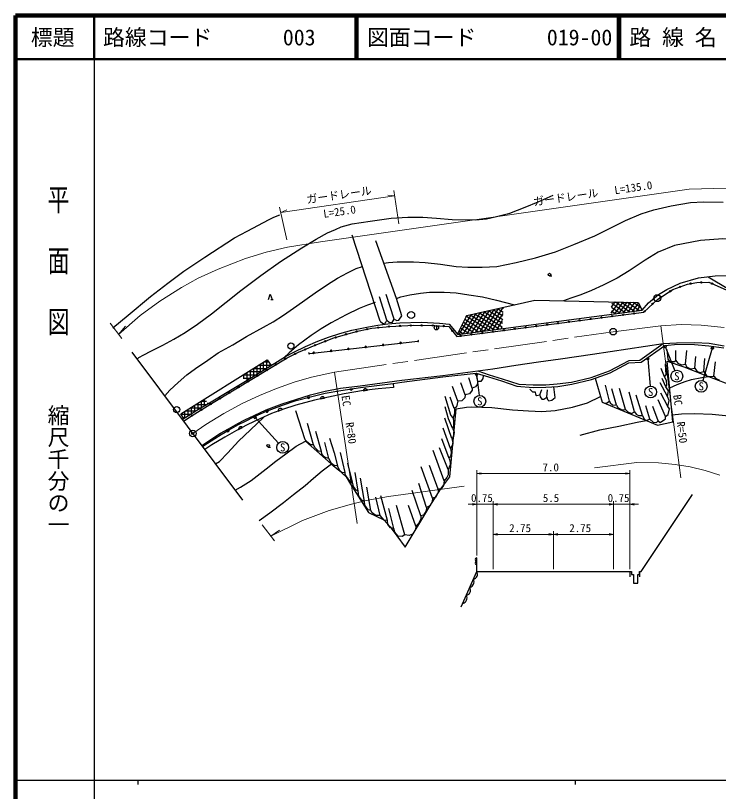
# Model space of a CAD drawing. Units: millimetres, scale not verified, with parts at other scales. Extents: x 40000 to 680000, y 20000 to 380000.
# Drawn here: x 40000 to 200770, y 202409 to 380000 of the extents above; entities that cross this region are included whole.
import ezdxf
from ezdxf.enums import TextEntityAlignment as Align

# ---------------------------------------------------------------- set-up
doc = ezdxf.new("R2010")
doc.units = ezdxf.units.MM
doc.header["$LTSCALE"] = 1000
doc.header["$PDMODE"] = 32
doc.header["$PDSIZE"] = 500
doc.linetypes.add('CHAIN', pattern=[18.5, 12, -1.5, 3.5, -1.5])
for name, color, linetype, lineweight in [('M-BGD', 7, 'Continuous', 25), ('M-BGD-EXST', 7, 'Continuous', 25), ('M-BMK', 2, 'CHAIN', 13), ('M-BMK-OTRS', 5, 'Continuous', 25), ('M-BMK-SRVR', 3, 'Continuous', 25), ('M-STR-HTXT', 7, 'Continuous', 13), ('M-STR-STRC', 7, 'Continuous', 25), ('M-TTL', 2, 'Continuous', 140), ('M-TTL-BAND', 7, 'Continuous', 25), ('M-TTL-LINE', 7, 'Continuous', 50)]:
    doc.layers.add(name, color=color, linetype=linetype, lineweight=lineweight)
doc.layers.add('M-OTRS', color=6, linetype='Continuous')
doc.layers.add('M-TTL-TXT', color=7, linetype='Continuous')
doc.styles.add('@ＭＳ ゴシック', font='')
doc.styles.add('ＭＳ ゴシック', font='')
doc.styles.get('@ＭＳ ゴシック').set_extended_font_data('@MS Gothic')
doc.styles.get('ＭＳ ゴシック').set_extended_font_data('MS Gothic')
pattern_1 = [(90, (-0, 0), (-750, 0), []), (180, (-0, 0), (-0, -750), [])]

# ---------------------------------------------------------------- blocks, each defined once
blk = doc.blocks.new('open_arrow')
at = {"color": 0, "linetype": 'Continuous', "lineweight": -2}
blk.add_lwpolyline([(7.5, 1.25), (0, 0), (7.5, -1.25)], dxfattribs=at)

msp = doc.modelspace()

# ---------------------------------------------------------------- hatches: boundary and pattern name
at = {"layer": 'M-BGD'}
h = msp.add_hatch(dxfattribs=at)
h.set_pattern_fill('USER', color=256, style=0, pattern_type=2)
h.set_pattern_definition([(55, (-0, 0), (-614.364, 430.1823), []), (145, (-0, 0), (-430.1823, -614.364), [])])
h.paths.add_polyline_path([(182398, 314337), (176376, 314467), (176254, 311623), (183355, 312556)])
h = msp.add_hatch(dxfattribs=at)
h.set_pattern_fill('USER', color=256, style=0, pattern_type=2)
h.set_pattern_definition([(58, (-0, 0), (-636.036, 397.4395), []), (148, (-0, 0), (-397.4395, -636.036), [])])
h.paths.add_polyline_path([(151582, 313230), (143211, 311343), (141050, 307096), (141125, 307008), (151291, 308343)])
h = msp.add_hatch(dxfattribs=at)
h.set_pattern_fill('USER', color=256, style=0, pattern_type=2)
h.set_pattern_definition(pattern_1)
h.paths.add_polyline_path([(97076, 299052), (98437, 299886), (97590, 301183), (91753, 297548), (92639, 296335)])
h = msp.add_hatch(dxfattribs=at)
h.set_pattern_fill('USER', color=256, style=0, pattern_type=2)
h.set_pattern_definition(pattern_1)
h.paths.add_polyline_path([(84110, 291227), (83277, 292271), (77784, 288850), (78503, 287809), (79549, 288492), (81500, 289665)])

# ---------------------------------------------------------------- linework, layer by layer
for p, q in [((123420, 310035), (116977, 329753)), ((162125, 320402), (162625, 320402)), ((126566, 310492), (124739, 316151)), ((98412, 315036), (98914, 315036)), ((124890, 310263), (123234, 315609)), ((136258, 309045), (136258, 308045)), ((191012, 301074), (191002, 303308)), ((193241, 300224), (193504, 303368)), ((195358, 299278), (195576, 301929)), ((197419, 298498), (197628, 301495)), ((199748, 297451), (200090, 300728)), ((188425, 297337), (187677, 299191)), ((144424, 294743), (143667, 297092)), ((145768, 296257), (145375, 298184)), ((188716, 295045), (187884, 296940)), ((141148, 291728), (139968, 295081)), ((142848, 293168), (141869, 295908)), ((175841, 291772), (174896, 295401)), ((189146, 292827), (187430, 295959)), ((117108, 294580), (116488, 294494)), ((119504, 294135), (120487, 294253)), ((159921, 293164), (160335, 294405)), ((161546, 292643), (161700, 294344)), ((177423, 290855), (176390, 294589)), ((179485, 289818), (178171, 294642)), ((181530, 289292), (180320, 293768)), ((183377, 288426), (181968, 293139)), ((189190, 290490), (187594, 293552)), ((107291, 292721), (106687, 292556)), ((109687, 292242), (110653, 292462)), ((140355, 290045), (139400, 292662)), ((188667, 288219), (186994, 292018)), ((97793, 289612), (97222, 289356)), ((100085, 289481), (101009, 289840)), ((185107, 287613), (184137, 290699)), ((186955, 287221), (185765, 290523)), ((139759, 283223), (138193, 287824)), ((108140, 281711), (106804, 286609)), ((88854, 285145), (88307, 284841)), ((91033, 285252), (91903, 285725)), ((109942, 280216), (108712, 284767)), ((139456, 280910), (137807, 285545)), ((139184, 278621), (137493, 283099)), ((97778, 281240), (98278, 281240)), ((111676, 278586), (110739, 282292)), ((138913, 276130), (137003, 281039)), ((115360, 275405), (114319, 279985)), ((138030, 273543), (135536, 280445)), ((117039, 273224), (116004, 277569)), ((118400, 271159), (117658, 275376)), ((135330, 269504), (132805, 276693)), ((136690, 271562), (134698, 277003)), ((119823, 268771), (118883, 274112)), ((121266, 266739), (120324, 272080)), ((134031, 267368), (132220, 272875)), ((125097, 264431), (123581, 270104)), ((132663, 265515), (130733, 271262)), ((123395, 265576), (122395, 269765)), ((126542, 262634), (125377, 267191)), ((129066, 261154), (127140, 267869)), ((131521, 263137), (129878, 267860)), ((145505, 252790), (145505, 255890)), ((180505, 252790), (180505, 251540)), ((182705, 252790), (182705, 251540))]:
    msp.add_line(p, q, dxfattribs=at)
for points in [[(67786, 301387), (68164, 301705), (69377, 302318), (70938, 303155), (73702, 304583), (76169, 305946), (78772, 307430), (81583, 309383), (84800, 311753), (88152, 314423), (91505, 317038), (96066, 320483), (100591, 323670), (105449, 326864), (108747, 328825), (111363, 330242), (113217, 331032), (114498, 331604), (116963, 332293), (121106, 332946), (125904, 333628), (129719, 333873), (133118, 333838), (136278, 333592), (139835, 333291), (145179, 333277), (147724, 333455), (149996, 333975), (153073, 334771), (156575, 336102), (159550, 337355), (162929, 338906)], [(124241, 323312), (125291, 323490), (127274, 323619), (131028, 323619), (133654, 323447), (137214, 323076), (140810, 322563), (143479, 322377), (146741, 322377), (150095, 322591), (154533, 323475), (158894, 324506), (163518, 325932), (167723, 327576), (172504, 329602), (179544, 333065), (183097, 334583), (185991, 335528), (189945, 336445), (194402, 337190), (197382, 337391), (201823, 337247)], [(62280, 308505), (65738, 311432), (70870, 315698), (74859, 318736), (78519, 321479), (83289, 324713), (90073, 329099), (92974, 330660), (98023, 333336), (99073, 333819), (100427, 334391)], [(206374, 328709), (201735, 328916), (196623, 328532), (190743, 327380), (187013, 325837), (183969, 324036), (180364, 321555), (177569, 319871), (174410, 318256), (171765, 317082), (169259, 316089), (167034, 315288), (165343, 314705)], [(123420, 310035), (124035, 309481), (124589, 309637), (124890, 310263), (125493, 309794), (126108, 309733), (126566, 310492), (127192, 310203), (127686, 310288), (128337, 311263), (127103, 315260), (122426, 328416)], [(74110, 292932), (75293, 294246), (77177, 296036), (79193, 297760), (81145, 299182), (83974, 301108), (86318, 302786), (89701, 304649), (92843, 306566), (96713, 308704), (98950, 309902), (101321, 311446), (104304, 313522), (108547, 316540), (111317, 318403), (113608, 319920), (115952, 321145), (117923, 322077), (119335, 322538)], [(78126, 287563), (79549, 288492), (81500, 289665), (84773, 291624), (88016, 293596), (92245, 296094), (97076, 299052), (101775, 301932), (103683, 302975), (106310, 304222), (109150, 305453), (111569, 306361), (114152, 307214), (116883, 307993), (120736, 308748), (122898, 309153), (125186, 309426), (127879, 309689), (132821, 309842), (136952, 309591), (139141, 309328), (141125, 307008), (183355, 312556), (184788, 314273), (187073, 316141), (188942, 317305), (192006, 318763), (196182, 319994), (200050, 320455), (204962, 320542)], [(198433, 320175), (203143, 317402), (209245, 313865), (216403, 309134), (220521, 306315), (224007, 303962), (226292, 302275), (239750, 290935), (239946, 290768)], [(78407, 287187), (80374, 288482), (84448, 290974), (90417, 294587), (102106, 301684), (104720, 302925), (108520, 304551), (112828, 306219), (116321, 307262), (118563, 307861), (121525, 308409), (125641, 308856), (131068, 309096), (135937, 309045), (139104, 308857), (140902, 306564), (183667, 312117), (186871, 315112), (190313, 317266), (193685, 318517), (195855, 318900), (198533, 318970), (202553, 317245)], [(97888, 315036), (98276, 316225), (98664, 315036)], [(127103, 315260), (128109, 315581), (130144, 316048), (132633, 316488), (134695, 316722), (138006, 316722), (140742, 316566), (143685, 316100), (146778, 315580), (149967, 314881), (154100, 313798)], [(141050, 307096), (143211, 311343), (158757, 314848), (182398, 314337), (183355, 312556)], [(122277, 314292), (120478, 313744), (118596, 312922), (115600, 311480), (112217, 309646), (109930, 308289), (107649, 306748), (104755, 304605), (102548, 302768), (101442, 301728)], [(82584, 281602), (83723, 282371), (85392, 283437), (86881, 284392), (88719, 285413), (90847, 286640), (92465, 287449), (94562, 288490), (97321, 289729), (100946, 291098), (104085, 292155), (107466, 293213), (110788, 294047), (114326, 294723), (118834, 295243), (128348, 296511), (137697, 297576), (145737, 298648), (148320, 297754), (151307, 296818), (155090, 295599), (158383, 295457), (161264, 295510), (163845, 295686), (167186, 296110), (171645, 297172), (175868, 298644), (180322, 301039), (182749, 301084), (188108, 304927), (191183, 305123), (195357, 305195), (198629, 304998), (202081, 304391)], [(126400, 295817), (128362, 296075), (137733, 297278), (145375, 298184), (148179, 297337), (151122, 296392), (154676, 295205), (158408, 294882), (161264, 294944), (164021, 295089), (167251, 295608), (171769, 296688), (175979, 298235), (180247, 300528), (183092, 300634), (188487, 304511), (191485, 304766), (195313, 304678), (198584, 304395), (201990, 303937)], [(145737, 298648), (149149, 299161), (154461, 299957), (159574, 300720), (164646, 301436), (171950, 302498), (188108, 304927)], [(188965, 303552), (189160, 301380), (189605, 300851), (190734, 300809), (191012, 301074), (191444, 300447), (192280, 300016), (193241, 300224), (193436, 299598), (194397, 299166), (195358, 299278), (195817, 298624), (196542, 298331), (197419, 298498), (198058, 297539), (198843, 297395), (199748, 297451), (200196, 296911), (200902, 296604)], [(78503, 287809), (77784, 288850), (97590, 301183), (98437, 299886)], [(172604, 296995), (174167, 291540), (186813, 286226), (190358, 287019), (189059, 300882), (192862, 299563), (197482, 297761), (205474, 294683), (212761, 291749), (215795, 290592), (240742, 267736), (256952, 266542)], [(174167, 291540), (174800, 291274), (175266, 291380), (175841, 291772), (176037, 291342), (176524, 290900), (177423, 290855), (177783, 290280), (178644, 289787), (179485, 289818), (180024, 289286), (180874, 288933), (181530, 289292), (181966, 288755), (182510, 288432), (183377, 288426), (183716, 287803), (184152, 287344), (185107, 287613), (185803, 286917), (186588, 286892), (186955, 287221), (187435, 286879), (188637, 287705), (188667, 288219), (189283, 288650), (189554, 289974), (189190, 290490), (189525, 291904), (189146, 292827), (189349, 294122), (188716, 295045), (188944, 295415), (188893, 296477), (188425, 297337), (188830, 297754), (188692, 300296)], [(146958, 297430), (146866, 296952), (146387, 296272), (145768, 296257), (145583, 295562), (145197, 294990), (144424, 294743), (144440, 294234), (143853, 293415), (142848, 293168), (142755, 292501), (142075, 291821), (141148, 291728), (141009, 291095), (140854, 290416), (140375, 290060), (140405, 288945), (140081, 287910), (140189, 286999), (140204, 285918), (139911, 285563), (140299, 284612), (140131, 283649), (139759, 283223), (139968, 282626), (140050, 281927), (139456, 280910), (139650, 280086), (139541, 279366), (139184, 278621), (139378, 277859), (139401, 277130), (138913, 276130), (138956, 274889), (138668, 274259), (138030, 273543), (137888, 272472), (137251, 271623), (136690, 271562), (136666, 270864), (136098, 269789), (135330, 269504), (135274, 268711), (134758, 267821), (134031, 267368), (133905, 266647), (133343, 265663), (132663, 265515), (132669, 264785), (132185, 263762), (131521, 263137), (131465, 262393), (130785, 261330), (130050, 260979), (129034, 261135), (128446, 260776), (127476, 260862), (126715, 261779), (126542, 262634), (125787, 262780), (125161, 263513), (125097, 264431), (124289, 264503), (123395, 265576), (122427, 265555), (121572, 266198), (121266, 266739), (120629, 266874), (119868, 267925), (119823, 268771), (119184, 269094), (118535, 270027), (118400, 271159), (117894, 271381), (117262, 272226), (117039, 273224), (116525, 273382), (115710, 274521), (115375, 274951), (115360, 275405), (114768, 275347), (114088, 275933), (113601, 276972), (112862, 277005), (112286, 277448), (111676, 278586), (111071, 278743), (110533, 279090), (110059, 279718), (109942, 280216), (109285, 280291), (108497, 281021), (108140, 281711), (107490, 281728), (106822, 282290), (106246, 282923), (104114, 289535)], [(189627, 294814), (191339, 295579), (193181, 296262), (194603, 296718), (196961, 297161), (198435, 297394)], [(82764, 281362), (83888, 282120), (85554, 283184), (87035, 284134), (88867, 285152), (90989, 286375), (92599, 287180), (94690, 288219), (97436, 289452), (101047, 290816), (104178, 291870), (107736, 292843), (110839, 293583), (114392, 294204), (118906, 294829), (126400, 295817)], [(126400, 295817), (126458, 294891), (122967, 294551), (119570, 294142), (115173, 293402), (111602, 292679), (108362, 291940), (104107, 290836), (101024, 289846), (98550, 288883), (95875, 287688), (92997, 286320), (90556, 284992), (87834, 283514), (84908, 281722), (83277, 280676)], [(157621, 294497), (158265, 293838), (158878, 293869), (158940, 293271), (159216, 293011), (159921, 293164), (159967, 292735), (160350, 292199), (160841, 292183), (161546, 292643), (161700, 292137), (162006, 291831), (162650, 291969), (163386, 292612), (163147, 295043)], [(90243, 271362), (91438, 272026), (93885, 273610), (97332, 276248), (99555, 278004), (101829, 279658), (104210, 281403), (106295, 282557), (112206, 277422), (113935, 275952), (115648, 274397), (116634, 272772), (118000, 270628), (120704, 266233), (124236, 264563), (125654, 262955), (127210, 260916), (129126, 258312), (134786, 267702), (137280, 271669), (139353, 274408), (140800, 290017), (143163, 290370), (144256, 290440), (148953, 290264), (153643, 289771), (157345, 289524), (160350, 289383), (163418, 289630), (167402, 290335), (170788, 291357), (173802, 292771)], [(140081, 287910), (139591, 288523), (138298, 292819)], [(139911, 285563), (139032, 287719), (138263, 290444)], [(85722, 277407), (86619, 277959), (88533, 279925), (91014, 282561), (93715, 285210), (96764, 288085)], [(190208, 288614), (192292, 288843), (195267, 288883), (199356, 288732), (202391, 288420), (204284, 288107), (206431, 287560), (209954, 286225), (213234, 284747), (217351, 282498), (221785, 279706), (228108, 275284), (232967, 272006), (237098, 269253), (241610, 266450), (244630, 264523), (247337, 262704), (250091, 260858), (253954, 258166), (262638, 252063), (268332, 248050), (271187, 246238), (272859, 245350), (274706, 244484)], [(169169, 283983), (173621, 285169), (177974, 286039), (182208, 286929), (184266, 287296)], [(111798, 283239), (112866, 279937), (113601, 276972)], [(95712, 264425), (98183, 266215), (101281, 268541), (103590, 270349), (106208, 272409), (108156, 274086), (110159, 275817), (112249, 277385)], [(141944, 244646), (145505, 252790), (180905, 252790), (180905, 252090), (181305, 252090), (181305, 250090), (182305, 250090), (182305, 252090), (182705, 252090), (182705, 252790), (183105, 252790), (194827, 270372)]]:
    msp.add_lwpolyline(points, dxfattribs=at)
for centre, radius in [((162125, 320702), 300), ((192017, 317899), 150), ((194395, 318643), 150), ((196872, 318927), 150), ((199304, 318639), 150), ((186768, 315312), 800), ((189735, 316905), 150), ((187616, 315578), 150), ((185686, 314005), 150), ((130481, 311455), 800), ((174012, 310864), 150), ((176491, 311186), 150), ((178971, 311507), 150), ((181450, 311829), 150), ((183860, 312298), 150), ((127915, 308957), 150), ((130413, 309067), 150), ((132912, 309077), 150), ((135412, 309050), 150), ((136258, 308545), 500), ((137908, 308928), 150), ((159137, 308932), 150), ((161616, 309254), 150), ((164096, 309576), 150), ((166575, 309898), 150), ((169054, 310220), 150), ((171533, 310542), 150), ((118011, 307714), 150), ((120460, 308212), 150), ((122933, 308562), 150), ((125419, 308832), 150), ((139907, 307832), 150), ((146741, 307322), 150), ((149220, 307644), 150), ((151700, 307966), 150), ((154179, 308288), 150), ((156658, 308610), 150), ((110865, 305459), 150), ((113206, 306332), 150), ((115602, 307048), 150), ((141783, 306678), 150), ((144262, 307000), 150), ((102976, 304377), 700), ((106235, 303573), 150), ((108534, 304556), 150), ((103950, 302560), 150), ((99577, 300149), 150), ((101714, 301446), 150), ((97440, 298851), 150), ((95303, 297554), 150), ((91029, 294959), 150), ((93166, 296256), 150), ((88891, 293664), 150), ((86752, 292369), 150), ((76856, 289794), 700), ((82480, 289770), 150), ((84614, 291074), 150), ((80348, 288465), 150), ((97778, 281540), 300)]:
    msp.add_circle(centre, radius, dxfattribs=at)
for centre, radius, start, end in [((116790, 294591), 318, 197.78066, 357.99839), ((120007, 294097), 505, 18.03104, 175.68923), ((106975, 292692), 318, 205.1843, 5.40204), ((110192, 292257), 505, 24.01675, 181.67494), ((97485, 289534), 318, 214.06779, 14.28553), ((100582, 289569), 505, 32.43287, 190.09107), ((88554, 285041), 318, 218.95035, 19.16808), ((91515, 285402), 505, 39.72059, 197.37878), ((144417, 252174), 1250, 283.25335, 29.51355), ((143616, 250342), 1250, 283.25335, 29.51355), ((142815, 248509), 1250, 283.25335, 29.51355), ((142014, 246677), 1250, 283.25335, 29.51355)]:
    msp.add_arc(centre, radius, start, end, dxfattribs=at)
for centre in [(146068, 255490), (146068, 254690)]:
    msp.add_ellipse(centre, major_axis=(-938, 0), ratio=0.533333, start_param=5.3558901, end_param=7.2104805, dxfattribs=at)
at = {"layer": 'M-BGD-EXST'}
for p, q in [((188590, 304227), (190753, 298718)), ((199366, 303853), (197200, 296441)), ((184628, 301421), (185145, 295187)), ((145436, 297885), (146017, 293054)), ((94808, 287964), (100175, 282150))]:
    msp.add_line(p, q, dxfattribs=at)
for centre, radius in [((188590, 304227), 250), ((199366, 303853), 250), ((184628, 301421), 250), ((191247, 297461), 1350), ((145436, 297885), 250), ((185256, 293842), 1350), ((196821, 295146), 1350), ((146179, 291714), 1350), ((94808, 287964), 250), ((101091, 281158), 1350)]:
    msp.add_circle(centre, radius, dxfattribs=at)
at = {"layer": 'M-BMK'}
msp.add_lwpolyline([(80529, 284350), (83529, 286391), (87623, 288925), (91952, 291278), (95770, 293028), (99654, 294619), (103761, 296082), (107676, 297259), (112927, 298405), (176693, 307644), (187563, 308995), (192261, 309250), (196839, 309161), (202069, 308567)], dxfattribs=at)
at = {"layer": 'M-BMK-OTRS'}
msp.add_line((66606, 302965), (91931, 269105), dxfattribs=at)
at = {"layer": 'M-BMK-SRVR'}
for centre in [(176693, 307644), (176693, 307644), (80529, 284350), (80529, 284350)]:
    msp.add_circle(centre, 750, dxfattribs=at)
at = {"layer": 'M-OTRS'}
msp.add_point((80529, 284350), dxfattribs=at)
at = {"layer": 'M-STR-HTXT'}
for p, q in [((127637, 332305), (126531, 339944)), ((100651, 334956), (126711, 338695)), ((126711, 338695), (125170, 338878)), ((102027, 328646), (100389, 336156)), ((100651, 334956), (102079, 335565)), ((61669, 309567), (64280, 306075)), ((63579, 307013), (65187, 308868)), ((187563, 308995), (192155, 274181)), ((112927, 298405), (118114, 263775)), ((145505, 256390), (145505, 275910)), ((180505, 253290), (180505, 275910)), ((145505, 275160), (180505, 275160)), ((149255, 253290), (149255, 268888)), ((176755, 253290), (176755, 268888)), ((151255, 268138), (143505, 268138)), ((176755, 268138), (149255, 268138)), ((182505, 268138), (174755, 268138)), ((96441, 263422), (99204, 259754)), ((98390, 260835), (100411, 262228)), ((149255, 261252), (163005, 261252)), ((163005, 253290), (163005, 262002)), ((163005, 261252), (176755, 261252))]:
    msp.add_line(p, q, dxfattribs=at)
for points in [[(63579, 307013), (68504, 311307), (73000, 314646), (77974, 317775), (81783, 319866), (86310, 321956), (92563, 324365), (97340, 325863), (102210, 326986), (109713, 328174), (194099, 340280), (202549, 340515), (208119, 340042), (214562, 338747), (221304, 336635), (224527, 335241)], [(201100, 274798), (197764, 275857), (194269, 276715), (190881, 277242), (187059, 277610), (182136, 277687), (172432, 276502)], [(142632, 272323), (125313, 269886), (120204, 268993), (116803, 268196), (111729, 266709), (105611, 264449), (98390, 260835)]]:
    msp.add_lwpolyline(points, dxfattribs=at)
at = {"layer": 'M-STR-STRC'}
msp.add_line((132044, 305373), (107212, 302544), dxfattribs=at)
for centre in [(116135, 303674), (120109, 304127), (124083, 304579), (128057, 305032), (108186, 302769), (112160, 303221)]:
    msp.add_circle(centre, 100, dxfattribs=at)
for centre, radius, start, end in [((132028, 305522), 150, 276.49862, 96.49862), ((116135, 303674), 188, 329.62872, 223.36852), ((116135, 303674), 150, 317.90824, 235.089), ((116135, 303674), 112, 276.49867, 276.49858), ((120109, 304127), 188, 329.62872, 223.36852), ((120109, 304127), 150, 317.90824, 235.089), ((120109, 304127), 112, 276.49867, 276.49858), ((124083, 304579), 188, 329.62872, 223.36852), ((124083, 304579), 150, 317.90824, 235.089), ((124083, 304579), 112, 276.49867, 276.49858), ((128057, 305032), 188, 329.62872, 223.36852), ((128057, 305032), 150, 317.90824, 235.089), ((128057, 305032), 112, 276.49869, 276.49855), ((107195, 302693), 150, 96.49862, 276.49862), ((108186, 302769), 188, 329.62872, 223.36852), ((108186, 302769), 150, 317.90824, 235.089), ((108186, 302769), 112, 276.49867, 276.49858), ((112160, 303221), 188, 329.62872, 223.36852), ((112160, 303221), 150, 317.90824, 235.089), ((112160, 303221), 112, 276.49867, 276.49858)]:
    msp.add_arc(centre, radius, start, end, dxfattribs=at)
at = {"layer": 'M-TTL'}
for p, q in [((40000, 380000), (40000, 20000)), ((680000, 380000), (40000, 380000))]:
    msp.add_line(p, q, dxfattribs=at)
at = {"layer": 'M-TTL-BAND'}
for p, q in [((58000, 370000), (58000, 20000)), ((40000, 205000), (579000, 205000)), ((68000, 205000), (68000, 204000)), ((168000, 205000), (168000, 204000))]:
    msp.add_line(p, q, dxfattribs=at)
at = {"layer": 'M-TTL-LINE'}
for p, q in [((58000, 380000), (58000, 370000)), ((117750, 380000), (117750, 370000)), ((118250, 380000), (118250, 370000)), ((177750, 380000), (177750, 370000)), ((178250, 380000), (178250, 370000)), ((40000, 370000), (680000, 370000))]:
    msp.add_line(p, q, dxfattribs=at)

# ---------------------------------------------------------------- block references
at = {"layer": 'M-STR-HTXT', "xscale": 133, "yscale": 133}
for p in [(145505, 275160), (149255, 268138), (149255, 268138), (180505, 268138), (149255, 261252), (163005, 261252)]:
    msp.add_blockref('open_arrow', p, dxfattribs=at)
at = {"layer": 'M-STR-HTXT', "xscale": 133, "yscale": 133, "rotation": 180}
for p in [(180505, 275160), (145505, 268138), (176755, 268138), (176755, 268138), (163005, 261252), (176755, 261252)]:
    msp.add_blockref('open_arrow', p, dxfattribs=at)

# ---------------------------------------------------------------- texts
at = {"layer": 'M-BGD-EXST', "style": 'ＭＳ ゴシック'}
for p in [(191247, 297461), (196821, 295146), (185256, 293842), (146179, 291714), (101091, 281158)]:
    msp.add_text('S', height=1833, dxfattribs=at).set_placement(p, align=Align.MIDDLE_CENTER)
at = {"layer": 'M-STR-HTXT', "style": 'ＭＳ ゴシック'}
for s, rotation, p in [('ガードレール   L=135.0', 8.164, (172222, 337829)), ('ガードレール', 8.164, (114201, 337490)), ('L=25.0', 8.164, (114308, 333680)), ('BC   R=50', 277.513, (190593, 287495)), ('EC   R=80', 278.52, (114828, 287314))]:
    msp.add_text(s, height=1833, rotation=rotation, dxfattribs=at).set_placement(p, align=Align.BOTTOM_CENTER)
for s, p in [('7.0', (162405, 276597)), ('0.75', (146675, 269576)), ('5.5', (162469, 269576)), ('0.75', (177925, 269576)), ('2.75', (155400, 262690)), ('2.75', (169150, 262690))]:
    msp.add_text(s, height=1833, dxfattribs=at).set_placement(p, align=Align.MIDDLE_CENTER)
at = {"layer": 'M-TTL-BAND', "style": '@ＭＳ ゴシック', "width": 1.4}
msp.add_text('平  面  図', height=3666, rotation=270, dxfattribs=at).set_placement((49777, 306475), align=Align.MIDDLE_RIGHT)
at = {"layer": 'M-TTL-BAND', "style": '@ＭＳ ゴシック'}
msp.add_text('縮尺千分の一', height=3666, rotation=270, dxfattribs=at).set_placement((49777, 261030), align=Align.MIDDLE_RIGHT)
at = {"layer": 'M-TTL-TXT', "style": 'ＭＳ ゴシック'}
msp.add_text('標題', height=3666, dxfattribs=at).set_placement((48500, 375000), align=Align.MIDDLE_CENTER)
for s, p in [('路線コード', (60000, 375000)), ('003', (101142, 375000)), ('図面コード', (120380, 375000)), ('019-00', (161521, 375000)), ('路 線 名', (180380, 375000))]:
    msp.add_text(s, height=3666, dxfattribs=at).set_placement(p, align=Align.MIDDLE_LEFT)

doc.saveas('drawing.dxf')
